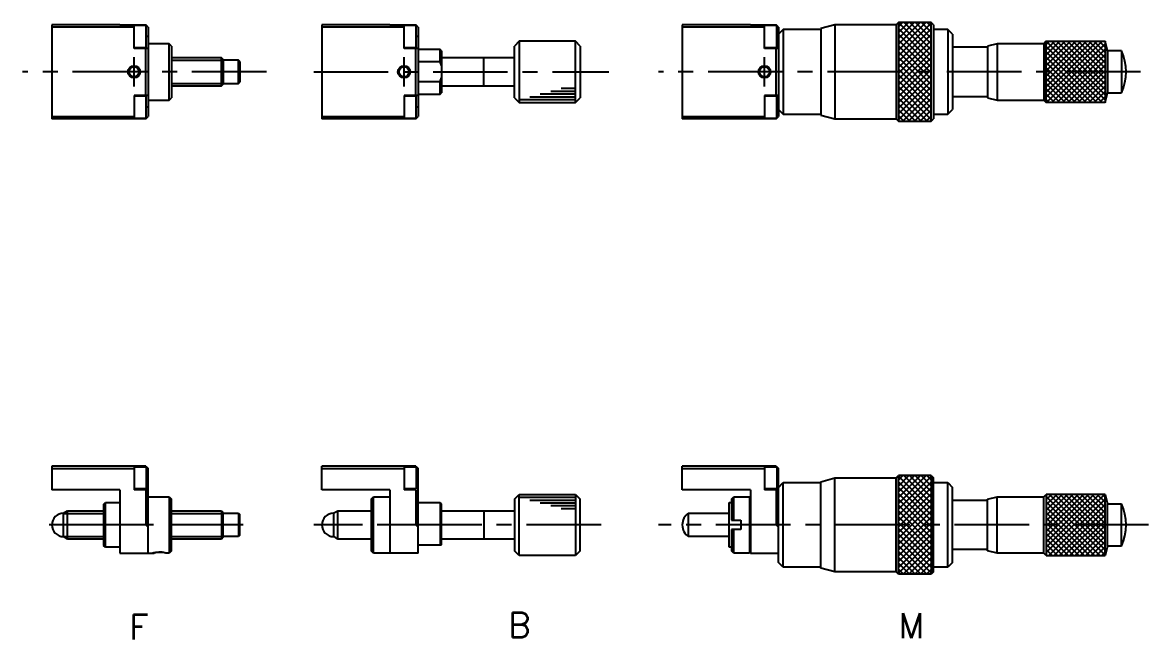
# Model space of a CAD drawing. Extents: x -2 to 452, y -8 to 302.
# Drawn here: x 212.7 to 452.4, y -3.9 to 127.5 of the extents above; entities that cross this region are included whole.
import ezdxf

# ---------------------------------------------------------------- set-up
doc = ezdxf.new("R2010")
doc.units = 0
doc.header["$LTSCALE"] = 0.5
doc.linetypes.add('CENTER', pattern=[50.8, 31.75, -6.35, 6.35, -6.35])
for name, color, linetype in [('MSM_CENTER', 1, 'CENTER'), ('MSM_CONTINUOUS', 7, 'CONTINUOUS'), ('MSM_NARROW', 5, 'CONTINUOUS'), ('MSM_PART_NUMBER', 7, 'CONTINUOUS')]:
    doc.layers.add(name, color=color, linetype=linetype)
doc.styles.get("Standard").update_dxf_attribs({"font": 'txt.shx', "height": 3, "bigfont": 'bigfont.shx'})

msp = doc.modelspace()

# ---------------------------------------------------------------- linework, layer by layer
at = {"layer": 'MSM_CENTER'}
for p, q in [((236.49, 113.82), (236.49, 120.09)), ((293.97, 113.82), (293.97, 120.09)), ((370.69, 113.82), (370.69, 120.09)), ((264.69, 116.95), (212.75, 116.95)), ((274.74, 116.95), (337.57, 116.95)), ((450.77, 116.95), (348.1, 116.95)), ((259.69, 20.5), (217.75, 20.5)), ((335.9, 20.5), (274.74, 20.5)), ((452.44, 20.5), (348.1, 20.5))]:
    msp.add_line(p, q, dxfattribs=at)
at = {"layer": 'MSM_CONTINUOUS'}
for p, q in [((399.19, 127.45), (398.69, 126.95)), ((406.19, 127.45), (399.19, 127.45)), ((399.19, 127.45), (399.19, 106.45)), ((406.69, 126.95), (406.19, 127.45)), ((406.19, 106.45), (406.19, 127.45)), ((233.49, 126.95), (218.99, 126.95)), ((218.99, 126.95), (218.99, 106.95)), ((236.49, 126.45), (218.99, 126.45)), ((233.49, 126.95), (238.99, 126.95)), ((236.49, 121.95), (236.49, 126.95)), ((239.09, 126.8), (236.49, 126.8)), ((239.49, 126.45), (238.99, 126.95)), ((239.09, 122.1), (239.09, 126.8)), ((239.49, 126.45), (239.49, 107.45)), ((290.97, 126.95), (276.47, 126.95)), ((276.47, 126.95), (276.47, 106.95)), ((293.97, 126.45), (276.47, 126.45)), ((290.97, 126.95), (296.47, 126.95)), ((293.97, 121.95), (293.97, 126.95)), ((296.57, 126.8), (293.97, 126.8)), ((296.97, 126.45), (296.47, 126.95)), ((296.57, 122.1), (296.57, 126.8)), ((296.97, 126.45), (296.97, 107.45)), ((367.69, 126.95), (353.19, 126.95)), ((353.19, 126.95), (353.19, 106.95)), ((370.69, 126.45), (353.19, 126.45)), ((367.69, 126.95), (373.19, 126.95)), ((370.69, 121.95), (370.69, 126.95)), ((373.29, 126.8), (370.69, 126.8)), ((373.69, 126.45), (373.19, 126.95)), ((373.29, 122.1), (373.29, 126.8)), ((373.69, 126.45), (373.69, 107.45)), ((374.69, 125.95), (373.69, 124.95)), ((374.69, 125.95), (374.69, 107.95)), ((382.69, 125.95), (374.69, 125.95)), ((385.69, 126.95), (382.69, 126.15)), ((382.69, 126.15), (382.69, 107.75)), ((385.69, 126.95), (385.69, 106.95)), ((398.69, 126.95), (385.69, 126.95)), ((398.69, 126.95), (398.69, 106.95)), ((406.69, 126.95), (406.69, 106.95)), ((409.69, 125.95), (406.69, 125.95)), ((409.69, 125.95), (409.69, 107.95)), ((410.69, 124.95), (409.69, 125.95)), ((410.69, 124.95), (410.69, 108.95)), ((239.49, 124.45), (239.09, 124.45)), ((243.99, 122.95), (239.49, 122.95)), ((243.99, 110.95), (243.99, 122.95)), ((244.49, 122.45), (243.99, 122.95)), ((244.49, 122.45), (244.49, 111.45)), ((296.97, 124.45), (296.57, 124.45)), ((318.47, 123.45), (317.47, 122.45)), ((317.47, 111.45), (317.47, 122.45)), ((318.47, 123.45), (318.47, 110.45)), ((330.47, 123.45), (318.47, 123.45)), ((330.47, 110.45), (330.47, 123.45)), ((331.47, 122.45), (330.47, 123.45)), ((331.47, 122.45), (331.47, 111.45)), ((373.69, 124.45), (373.29, 124.45)), ((420.19, 122.95), (418.19, 122.45)), ((418.19, 122.45), (418.19, 111.45)), ((420.19, 122.95), (420.19, 110.95)), ((430.19, 122.95), (420.19, 122.95)), ((430.69, 123.45), (430.19, 122.95)), ((430.19, 122.95), (430.19, 110.95)), ((430.69, 110.45), (430.69, 123.45)), ((430.69, 123.45), (443.19, 123.45)), ((443.69, 121.45), (443.19, 123.45)), ((443.19, 123.45), (443.19, 110.45)), ((236.49, 122.1), (239.09, 122.1)), ((239.49, 121.95), (236.49, 121.95)), ((238.99, 111.95), (238.99, 121.95)), ((255.09, 119.95), (244.49, 119.95)), ((255.09, 113.95), (255.09, 119.95)), ((255.49, 119.55), (255.09, 119.95)), ((293.97, 122.1), (296.57, 122.1)), ((296.97, 121.95), (293.97, 121.95)), ((296.47, 111.95), (296.47, 121.95)), ((301.67, 121.7), (296.97, 121.7)), ((301.67, 119.11), (301.67, 121.7)), ((301.97, 121.4), (301.67, 121.7)), ((301.97, 121.4), (301.97, 112.5)), ((317.47, 119.95), (301.97, 119.95)), ((310.97, 113.95), (310.97, 119.95)), ((370.69, 122.1), (373.29, 122.1)), ((373.69, 121.95), (370.69, 121.95)), ((373.19, 111.95), (373.19, 121.95)), ((418.19, 122.2), (410.69, 122.2)), ((443.69, 121.45), (443.69, 112.45)), ((446.67, 121.45), (443.69, 121.45)), ((446.67, 121.45), (446.67, 112.45)), ((255.49, 119.55), (255.49, 114.35)), ((258.69, 119.45), (255.49, 119.45)), ((258.69, 114.45), (258.69, 119.45)), ((258.99, 119.15), (258.69, 119.45)), ((258.99, 119.15), (258.99, 114.75)), ((301.67, 119.11), (296.97, 119.11)), ((301.97, 118.31), (301.67, 119.11)), ((301.67, 114.87), (301.97, 115.67)), ((244.49, 113.95), (255.09, 113.95)), ((255.09, 113.95), (255.34, 114.2)), ((255.34, 114.2), (255.49, 114.35)), ((255.49, 114.45), (258.69, 114.45)), ((258.69, 114.45), (258.99, 114.75)), ((296.97, 114.87), (301.67, 114.87)), ((301.67, 112.2), (301.67, 114.87)), ((301.97, 113.95), (317.47, 113.95)), ((239.49, 111.95), (236.49, 111.95)), ((236.49, 111.95), (236.49, 106.95)), ((239.09, 111.8), (236.49, 111.8)), ((239.09, 107.1), (239.09, 111.8)), ((239.49, 110.95), (243.99, 110.95)), ((243.99, 110.95), (244.49, 111.45)), ((296.97, 111.95), (293.97, 111.95)), ((293.97, 111.95), (293.97, 106.95)), ((296.57, 111.8), (293.97, 111.8)), ((296.57, 107.1), (296.57, 111.8)), ((296.97, 112.2), (301.67, 112.2)), ((301.67, 112.2), (301.97, 112.5)), ((317.47, 111.45), (318.47, 110.45)), ((318.47, 110.45), (330.47, 110.45)), ((330.47, 110.45), (331.47, 111.45)), ((373.69, 111.95), (370.69, 111.95)), ((370.69, 111.95), (370.69, 106.95)), ((373.29, 111.8), (370.69, 111.8)), ((373.29, 107.1), (373.29, 111.8)), ((410.69, 111.7), (418.19, 111.7)), ((418.19, 111.45), (420.19, 110.95)), ((420.19, 110.95), (430.19, 110.95)), ((430.19, 110.95), (430.69, 110.45)), ((443.19, 110.45), (430.69, 110.45)), ((443.19, 110.45), (443.69, 112.45)), ((443.69, 112.45), (446.67, 112.45)), ((239.49, 109.45), (239.09, 109.45)), ((296.97, 109.45), (296.57, 109.45)), ((373.69, 109.45), (373.29, 109.45)), ((373.69, 108.95), (374.69, 107.95)), ((374.69, 107.95), (382.69, 107.95)), ((406.69, 107.95), (409.69, 107.95)), ((409.69, 107.95), (410.69, 108.95)), ((218.99, 107.45), (236.49, 107.45)), ((238.99, 106.95), (218.99, 106.95)), ((236.49, 107.1), (239.09, 107.1)), ((238.99, 106.95), (239.49, 107.45)), ((276.47, 107.45), (293.97, 107.45)), ((296.47, 106.95), (276.47, 106.95)), ((293.97, 107.1), (296.57, 107.1)), ((296.47, 106.95), (296.97, 107.45)), ((353.19, 107.45), (370.69, 107.45)), ((373.19, 106.95), (353.19, 106.95)), ((370.69, 107.1), (373.29, 107.1)), ((373.19, 106.95), (373.69, 107.45)), ((382.69, 107.75), (385.69, 106.95)), ((385.69, 106.95), (398.69, 106.95)), ((398.69, 106.95), (399.19, 106.45)), ((399.19, 106.45), (406.19, 106.45)), ((406.19, 106.45), (406.69, 106.95)), ((238.99, 33), (218.99, 33)), ((218.99, 33), (218.99, 28)), ((218.99, 32.5), (236.49, 32.5)), ((236.49, 33), (236.49, 28)), ((236.49, 32.85), (239.09, 32.85)), ((238.99, 33), (239.49, 32.5)), ((239.09, 32.85), (239.09, 28.15)), ((239.49, 14.5), (239.49, 32.5)), ((296.47, 33), (276.47, 33)), ((276.47, 28), (276.47, 33)), ((276.47, 32.5), (293.97, 32.5)), ((293.97, 33), (293.97, 28)), ((293.97, 32.85), (296.57, 32.85)), ((296.47, 33), (296.97, 32.5)), ((296.57, 32.85), (296.57, 28.15)), ((296.97, 14.5), (296.97, 32.5)), ((373.19, 33), (353.19, 33)), ((353.19, 28), (353.19, 33)), ((353.19, 32.5), (370.69, 32.5)), ((370.69, 33), (370.69, 28)), ((370.69, 32.85), (373.29, 32.85)), ((373.19, 33), (373.69, 32.5)), ((373.29, 32.85), (373.29, 28.15)), ((373.69, 12.5), (373.69, 32.5)), ((239.49, 30.5), (239.09, 30.5)), ((373.69, 30.5), (373.29, 30.5)), ((373.69, 28.5), (374.69, 29.5)), ((374.69, 11.5), (374.69, 29.5)), ((374.69, 29.5), (382.69, 29.5)), ((382.69, 29.7), (385.69, 30.5)), ((382.69, 11.3), (382.69, 29.7)), ((385.69, 10.5), (385.69, 30.5)), ((385.69, 30.5), (398.69, 30.5)), ((398.69, 30.5), (399.19, 31)), ((398.69, 10.5), (398.69, 30.5)), ((406.19, 31), (399.19, 31)), ((399.19, 10), (399.19, 31)), ((406.19, 31), (406.69, 30.5)), ((406.19, 31), (406.19, 10)), ((406.69, 10.5), (406.69, 30.5)), ((406.69, 29.5), (409.69, 29.5)), ((409.69, 11.5), (409.69, 29.5)), ((409.69, 29.5), (410.69, 28.5)), ((233.49, 28), (218.99, 28)), ((233.49, 28), (233.49, 14.5)), ((239.09, 28.15), (236.49, 28.15)), ((239.49, 28), (236.49, 28)), ((238.99, 28), (238.99, 20.5)), ((239.49, 26.5), (243.99, 26.5)), ((243.99, 26.5), (244.49, 26)), ((243.99, 26.5), (243.99, 14.5)), ((290.97, 28), (276.47, 28)), ((286.97, 26), (287.47, 26.5)), ((287.47, 14.5), (287.47, 26.5)), ((287.47, 26.5), (290.97, 26.5)), ((290.97, 28), (290.97, 14.5)), ((296.57, 28.15), (293.97, 28.15)), ((296.47, 28), (293.97, 28)), ((296.47, 28), (296.47, 20.5)), ((317.47, 26), (318.47, 27)), ((318.47, 27), (330.47, 27)), ((318.47, 14), (318.47, 27)), ((330.47, 27), (330.47, 14)), ((330.47, 27), (331.47, 26)), ((367.69, 28), (353.19, 28)), ((363.69, 26), (364.19, 26.5)), ((364.19, 21.5), (364.19, 26.5)), ((364.19, 26.5), (367.49, 26.5)), ((367.49, 26.5), (367.49, 14.5)), ((367.49, 26.5), (367.69, 26.3)), ((367.69, 28), (367.69, 14.5)), ((373.29, 28.15), (370.69, 28.15)), ((373.69, 28), (370.69, 28)), ((373.19, 28), (373.19, 20.5)), ((410.69, 12.5), (410.69, 28.5)), ((418.19, 26), (420.19, 26.5)), ((420.19, 14.5), (420.19, 26.5)), ((420.19, 26.5), (430.19, 26.5)), ((430.19, 26.5), (430.69, 27)), ((430.19, 14.5), (430.19, 26.5)), ((443.19, 27), (430.69, 27)), ((430.69, 27), (430.69, 14)), ((443.19, 27), (443.69, 25)), ((443.19, 14), (443.19, 27)), ((229.99, 24.85), (230.14, 25)), ((229.99, 24.85), (229.99, 16.15)), ((230.14, 25), (230.39, 25.25)), ((230.39, 25.25), (233.49, 25.25)), ((230.39, 15.75), (230.39, 25.25)), ((244.49, 15), (244.49, 26)), ((286.97, 26), (286.97, 15)), ((296.97, 25.25), (301.67, 25.25)), ((301.67, 25.25), (301.67, 16.23)), ((301.67, 25.25), (301.97, 24.95)), ((301.97, 16.24), (301.97, 24.95)), ((317.47, 26), (317.47, 15)), ((331.47, 15), (331.47, 26)), ((363.19, 15.75), (363.19, 25.25)), ((363.19, 25.25), (363.69, 25.25)), ((363.69, 26), (363.69, 21.5)), ((410.69, 25.75), (418.19, 25.75)), ((418.19, 15), (418.19, 26)), ((443.69, 16), (443.69, 25)), ((443.69, 25), (446.67, 25)), ((446.67, 16), (446.67, 25)), ((221.49, 23), (222.35, 23.5)), ((221.49, 18), (221.49, 23)), ((222.35, 17.5), (222.35, 23.5)), ((222.35, 23.5), (229.99, 23.5)), ((244.49, 23.5), (255.09, 23.5)), ((255.09, 23.5), (255.34, 23.25)), ((255.09, 23.5), (255.09, 17.5)), ((255.34, 23.25), (255.49, 23.1)), ((255.49, 17.9), (255.49, 23.1)), ((255.49, 17.9), (255.49, 23.1)), ((255.49, 23), (258.69, 23)), ((258.69, 23), (258.99, 22.7)), ((258.69, 23), (258.69, 18)), ((258.99, 18.3), (258.99, 22.7)), ((278.97, 23), (279.41, 23.25)), ((278.97, 23), (278.97, 18)), ((279.41, 23.25), (279.84, 23.5)), ((279.84, 17.5), (279.84, 23.5)), ((279.84, 23.5), (286.97, 23.5)), ((301.97, 23.5), (317.47, 23.5)), ((310.97, 23.5), (310.97, 17.5)), ((354.53, 18), (354.53, 23)), ((354.53, 23), (363.19, 23)), ((238.99, 20.5), (233.49, 20.5)), ((238.99, 20.5), (239.49, 20)), ((296.47, 20.5), (290.97, 20.5)), ((296.47, 20.5), (296.97, 20)), ((363.69, 21.5), (365.69, 21.5)), ((363.69, 19.5), (363.69, 15)), ((365.69, 19.5), (363.69, 19.5)), ((364.19, 14.5), (364.19, 19.5)), ((365.69, 21.5), (365.69, 19.5)), ((373.19, 20.5), (367.69, 20.5)), ((373.19, 20.5), (373.69, 20)), ((222.35, 17.5), (221.49, 18)), ((229.99, 17.5), (222.35, 17.5)), ((255.09, 17.5), (244.49, 17.5)), ((255.49, 17.9), (255.09, 17.5)), ((258.69, 18), (255.49, 18)), ((258.99, 18.3), (258.69, 18)), ((279.41, 17.75), (278.97, 18)), ((279.84, 17.5), (279.41, 17.75)), ((286.97, 17.5), (279.84, 17.5)), ((317.47, 17.5), (301.97, 17.5)), ((363.19, 18), (354.53, 18)), ((230.39, 15.75), (229.99, 16.15)), ((233.49, 15.75), (230.39, 15.75)), ((233.49, 14.5), (240.74, 14.5)), ((243.49, 14.5), (243.24, 14.5)), ((243.99, 14.5), (243.49, 14.5)), ((244.49, 15), (243.99, 14.5)), ((287.47, 14.5), (286.97, 15)), ((296.97, 14.5), (287.47, 14.5)), ((296.97, 16.23), (301.67, 16.23)), ((301.67, 16.23), (301.97, 16.24)), ((318.47, 14), (317.47, 15)), ((331.47, 15), (330.47, 14)), ((363.69, 15.75), (363.19, 15.75)), ((364.19, 14.5), (363.69, 15)), ((367.49, 14.5), (364.19, 14.5)), ((367.69, 14.7), (367.49, 14.5)), ((367.69, 14.5), (373.69, 14.5)), ((418.19, 15.25), (410.69, 15.25)), ((420.19, 14.5), (418.19, 15)), ((430.19, 14.5), (420.19, 14.5)), ((430.69, 14), (430.19, 14.5)), ((443.69, 16), (443.19, 14)), ((446.67, 16), (443.69, 16)), ((330.47, 14), (318.47, 14)), ((374.69, 11.5), (373.69, 12.5)), ((410.69, 12.5), (409.69, 11.5)), ((430.69, 14), (443.19, 14)), ((382.69, 11.5), (374.69, 11.5)), ((385.69, 10.5), (382.69, 11.3)), ((398.69, 10.5), (385.69, 10.5)), ((399.19, 10), (398.69, 10.5)), ((406.19, 10), (399.19, 10)), ((406.69, 10.5), (406.19, 10)), ((409.69, 11.5), (406.69, 11.5))]:
    msp.add_line(p, q, dxfattribs=at)
for centre in [(236.49, 116.95), (293.97, 116.95), (370.69, 116.95)]:
    msp.add_circle(centre, 1.06, dxfattribs=at)
for centre, radius, start, end in [((437.19, 116.95), 10.5, 334.6231, 25.3769), ((437.19, 20.5), 10.5, 334.6231, 25.3769), ((221.49, 20.5), 2.5, 90, 270), ((278.97, 20.5), 2.5, 90, 270), ((356.19, 20.5), 3, 123.5573, 236.4427), ((241.99, 8.63), 6, 77.9761, 102.0239)]:
    msp.add_arc(centre, radius, start, end, dxfattribs=at)
at = {"layer": 'MSM_NARROW'}
for p, q in [((399.19, 126.54), (400.1, 127.45)), ((399.19, 125.3), (401.34, 127.45)), ((399.19, 124.07), (402.57, 127.45)), ((399.19, 122.83), (403.81, 127.45)), ((399.19, 121.59), (405.05, 127.45)), ((406.19, 120.43), (399.19, 127.43)), ((399.19, 120.35), (406.19, 127.35)), ((406.19, 121.66), (400.4, 127.45)), ((406.19, 122.9), (401.63, 127.45)), ((406.19, 124.14), (402.87, 127.45)), ((406.19, 125.37), (404.11, 127.45)), ((406.19, 126.61), (405.35, 127.45)), ((406.19, 119.19), (399.19, 126.19)), ((399.19, 119.12), (406.19, 126.12)), ((406.19, 117.95), (399.19, 124.95)), ((399.19, 117.88), (406.19, 124.88)), ((406.19, 116.71), (399.19, 123.71)), ((399.19, 116.64), (406.19, 123.64)), ((406.19, 115.48), (399.19, 122.48)), ((399.19, 115.4), (406.19, 122.4)), ((430.69, 122.8), (431.34, 123.45)), ((430.69, 121.67), (432.47, 123.45)), ((430.69, 120.54), (433.6, 123.45)), ((430.69, 119.41), (434.73, 123.45)), ((430.69, 118.29), (435.85, 123.45)), ((430.69, 117.16), (436.98, 123.45)), ((430.69, 116.03), (438.11, 123.45)), ((430.69, 114.91), (439.23, 123.45)), ((430.69, 113.78), (440.36, 123.45)), ((430.69, 112.65), (441.49, 123.45)), ((430.69, 111.53), (442.61, 123.45)), ((443.19, 110.96), (430.69, 123.45)), ((442.56, 110.45), (430.69, 122.33)), ((430.74, 110.45), (443.19, 122.9)), ((443.19, 112.09), (431.82, 123.45)), ((443.19, 113.21), (432.95, 123.45)), ((443.19, 114.34), (434.07, 123.45)), ((443.19, 115.47), (435.2, 123.45)), ((443.19, 116.59), (436.33, 123.45)), ((443.19, 117.72), (437.45, 123.45)), ((443.19, 118.85), (438.58, 123.45)), ((443.19, 119.97), (439.71, 123.45)), ((443.19, 121.1), (440.83, 123.45)), ((443.19, 122.23), (441.96, 123.45)), ((443.19, 123.35), (443.09, 123.45)), ((406.19, 114.24), (399.19, 121.24)), ((399.19, 114.17), (406.19, 121.17)), ((406.19, 113), (399.19, 120)), ((399.19, 112.93), (406.19, 119.93)), ((441.44, 110.45), (430.69, 121.2)), ((440.31, 110.45), (430.69, 120.08)), ((431.87, 110.45), (443.19, 121.77)), ((432.99, 110.45), (443.19, 120.65)), ((244.49, 119.41), (255.49, 119.41)), ((406.19, 111.76), (399.19, 118.76)), ((399.19, 111.69), (406.19, 118.69)), ((406.19, 110.53), (399.19, 117.53)), ((399.19, 110.45), (406.19, 117.45)), ((439.18, 110.45), (430.69, 118.95)), ((438.06, 110.45), (430.69, 117.82)), ((434.12, 110.45), (443.19, 119.52)), ((435.25, 110.45), (443.19, 118.39)), ((406.19, 109.29), (399.19, 116.29)), ((399.19, 109.22), (406.19, 116.22)), ((436.93, 110.45), (430.69, 116.7)), ((435.8, 110.45), (430.69, 115.57)), ((436.38, 110.45), (443.19, 117.26)), ((437.5, 110.45), (443.19, 116.14)), ((244.49, 114.49), (255.49, 114.49)), ((325.19, 112.85), (330.47, 112.85)), ((327.43, 113.45), (330.47, 113.45)), ((406.19, 108.05), (399.19, 115.05)), ((399.19, 107.98), (406.19, 114.98)), ((406.19, 106.81), (399.19, 113.81)), ((399.19, 106.74), (406.19, 113.74)), ((434.68, 110.45), (430.69, 114.44)), ((433.55, 110.45), (430.69, 113.32)), ((438.63, 110.45), (443.19, 115.01)), ((439.76, 110.45), (443.19, 113.88)), ((440.88, 110.45), (443.19, 112.76)), ((318.47, 111.05), (330.47, 111.05)), ((320.71, 111.65), (330.47, 111.65)), ((322.95, 112.25), (330.47, 112.25)), ((405.31, 106.45), (399.19, 112.58)), ((404.07, 106.45), (399.19, 111.34)), ((400.14, 106.45), (406.19, 112.5)), ((401.37, 106.45), (406.19, 111.27)), ((432.42, 110.45), (430.69, 112.19)), ((431.29, 110.45), (430.69, 111.06)), ((442.01, 110.45), (443.19, 111.63)), ((443.14, 110.45), (443.19, 110.5)), ((402.83, 106.45), (399.19, 110.1)), ((401.6, 106.45), (399.19, 108.86)), ((402.61, 106.45), (406.19, 110.03)), ((403.85, 106.45), (406.19, 108.79)), ((400.36, 106.45), (399.19, 107.63)), ((405.09, 106.45), (406.19, 107.55)), ((399.19, 30.02), (400.17, 31)), ((399.19, 28.78), (401.4, 31)), ((399.19, 27.55), (402.64, 31)), ((399.19, 26.31), (403.88, 31)), ((399.19, 25.07), (405.12, 31)), ((406.19, 23.91), (399.19, 30.91)), ((399.19, 23.83), (406.19, 30.83)), ((406.19, 22.67), (399.19, 29.67)), ((399.19, 22.6), (406.19, 29.6)), ((406.19, 25.14), (400.33, 31)), ((406.19, 26.38), (401.57, 31)), ((406.19, 27.62), (402.8, 31)), ((406.19, 28.85), (404.04, 31)), ((406.19, 30.09), (405.28, 31)), ((318.47, 26.4), (330.47, 26.4)), ((406.19, 21.43), (399.19, 28.43)), ((399.19, 21.36), (406.19, 28.36)), ((406.19, 20.19), (399.19, 27.19)), ((399.19, 20.12), (406.19, 27.12)), ((430.69, 25.88), (431.81, 27)), ((430.69, 24.75), (432.94, 27)), ((430.69, 23.62), (434.06, 27)), ((430.69, 22.5), (435.19, 27)), ((430.69, 21.37), (436.32, 27)), ((430.69, 20.24), (437.44, 27)), ((430.69, 19.12), (438.57, 27)), ((430.69, 17.99), (439.7, 27)), ((430.69, 16.86), (440.82, 27)), ((430.69, 15.74), (441.95, 27)), ((430.69, 14.61), (443.08, 27)), ((443.19, 14.04), (430.69, 26.54)), ((443.19, 15.17), (431.35, 27)), ((443.19, 16.29), (432.48, 27)), ((443.19, 17.42), (433.61, 27)), ((443.19, 18.55), (434.73, 27)), ((443.19, 19.68), (435.86, 27)), ((443.19, 20.8), (436.99, 27)), ((443.19, 21.93), (438.12, 27)), ((443.19, 23.06), (439.24, 27)), ((443.19, 24.18), (440.37, 27)), ((443.19, 25.31), (441.5, 27)), ((443.19, 26.44), (442.62, 27)), ((320.71, 25.8), (330.47, 25.8)), ((322.95, 25.2), (330.47, 25.2)), ((325.19, 24.6), (330.47, 24.6)), ((327.43, 24), (330.47, 24)), ((406.19, 18.96), (399.19, 25.96)), ((399.19, 18.88), (406.19, 25.88)), ((406.19, 17.72), (399.19, 24.72)), ((399.19, 17.65), (406.19, 24.65)), ((442.1, 14), (430.69, 25.41)), ((440.97, 14), (430.69, 24.29)), ((431.21, 14), (443.19, 25.98)), ((432.33, 14), (443.19, 24.85)), ((221.49, 22.96), (229.99, 22.96)), ((244.49, 22.96), (255.49, 22.96)), ((406.19, 16.48), (399.19, 23.48)), ((399.19, 16.41), (406.19, 23.41)), ((406.19, 15.24), (399.19, 22.24)), ((399.19, 15.17), (406.19, 22.17)), ((439.85, 14), (430.69, 23.16)), ((438.72, 14), (430.69, 22.03)), ((433.46, 14), (443.19, 23.73)), ((434.59, 14), (443.19, 22.6)), ((310.97, 20.63), (310.97, 20.37)), ((406.19, 14.01), (399.19, 21.01)), ((399.19, 13.93), (406.19, 20.93)), ((406.19, 12.77), (399.19, 19.77)), ((399.19, 12.7), (406.19, 19.7)), ((437.59, 14), (430.69, 20.91)), ((436.47, 14), (430.69, 19.78)), ((435.71, 14), (443.19, 21.47)), ((436.84, 14), (443.19, 20.35)), ((437.97, 14), (443.19, 19.22)), ((221.49, 18.04), (229.99, 18.04)), ((244.49, 18.04), (255.49, 18.04)), ((406.19, 11.53), (399.19, 18.53)), ((399.19, 11.46), (406.19, 18.46)), ((406.19, 10.29), (399.19, 17.29)), ((399.19, 10.22), (406.19, 17.22)), ((435.34, 14), (430.69, 18.65)), ((434.21, 14), (430.69, 17.52)), ((439.09, 14), (443.19, 18.09)), ((440.22, 14), (443.19, 16.97)), ((240.72, 14.56), (240.49, 14.5)), ((405.24, 10), (399.19, 16.06)), ((404.01, 10), (399.19, 14.82)), ((400.2, 10), (406.19, 15.98)), ((401.44, 10), (406.19, 14.75)), ((433.08, 14), (430.69, 16.4)), ((431.96, 14), (430.69, 15.27)), ((441.35, 14), (443.19, 15.84)), ((442.48, 14), (443.19, 14.71)), ((402.77, 10), (399.19, 13.58)), ((401.53, 10), (399.19, 12.34)), ((402.68, 10), (406.19, 13.51)), ((403.92, 10), (406.19, 12.27)), ((430.83, 14), (430.69, 14.14)), ((400.29, 10), (399.19, 11.11)), ((405.15, 10), (406.19, 11.03))]:
    msp.add_line(p, q, dxfattribs=at)
for centre in [(236.49, 116.95), (293.97, 116.95), (370.69, 116.95)]:
    msp.add_circle(centre, 1.3, dxfattribs=at)
msp.add_arc((241.99, 8.71), 5.98, 75.5086, 102.207, dxfattribs=at)

# ---------------------------------------------------------------- texts
at = {"layer": 'MSM_PART_NUMBER'}
for s, p in [('F', (235.45, -3.89)), ('B', (316.11, -3.47)), ('M', (399.2, -3.59))]:
    msp.add_text(s, height=5.33, dxfattribs=at).set_placement(p)

doc.saveas('drawing.dxf')
